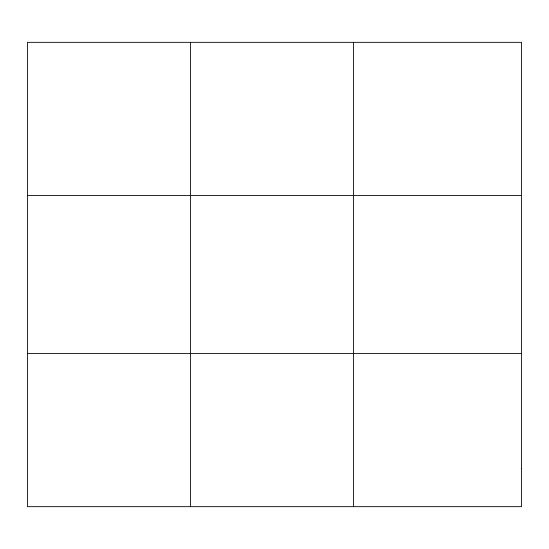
<?xml version="1.0" encoding="UTF-8"?>
<svg xmlns="http://www.w3.org/2000/svg" width="549" height="549" viewBox="0 0 549 549"><rect width="100%" height="100%" fill="white"/><g stroke="black" fill="none" stroke-linecap="round" stroke-linejoin="round"><path stroke-width="0.82" d="M190.503 506.665L190.503 42.335M353.556 506.665L353.556 42.335M27.45 195.568L521.55 195.568M27.45 353.432L521.55 353.432M521.55 468.359L521.55 506.665L27.45 506.665L27.45 42.335L521.55 42.335L521.55 468.359"/></g></svg>
